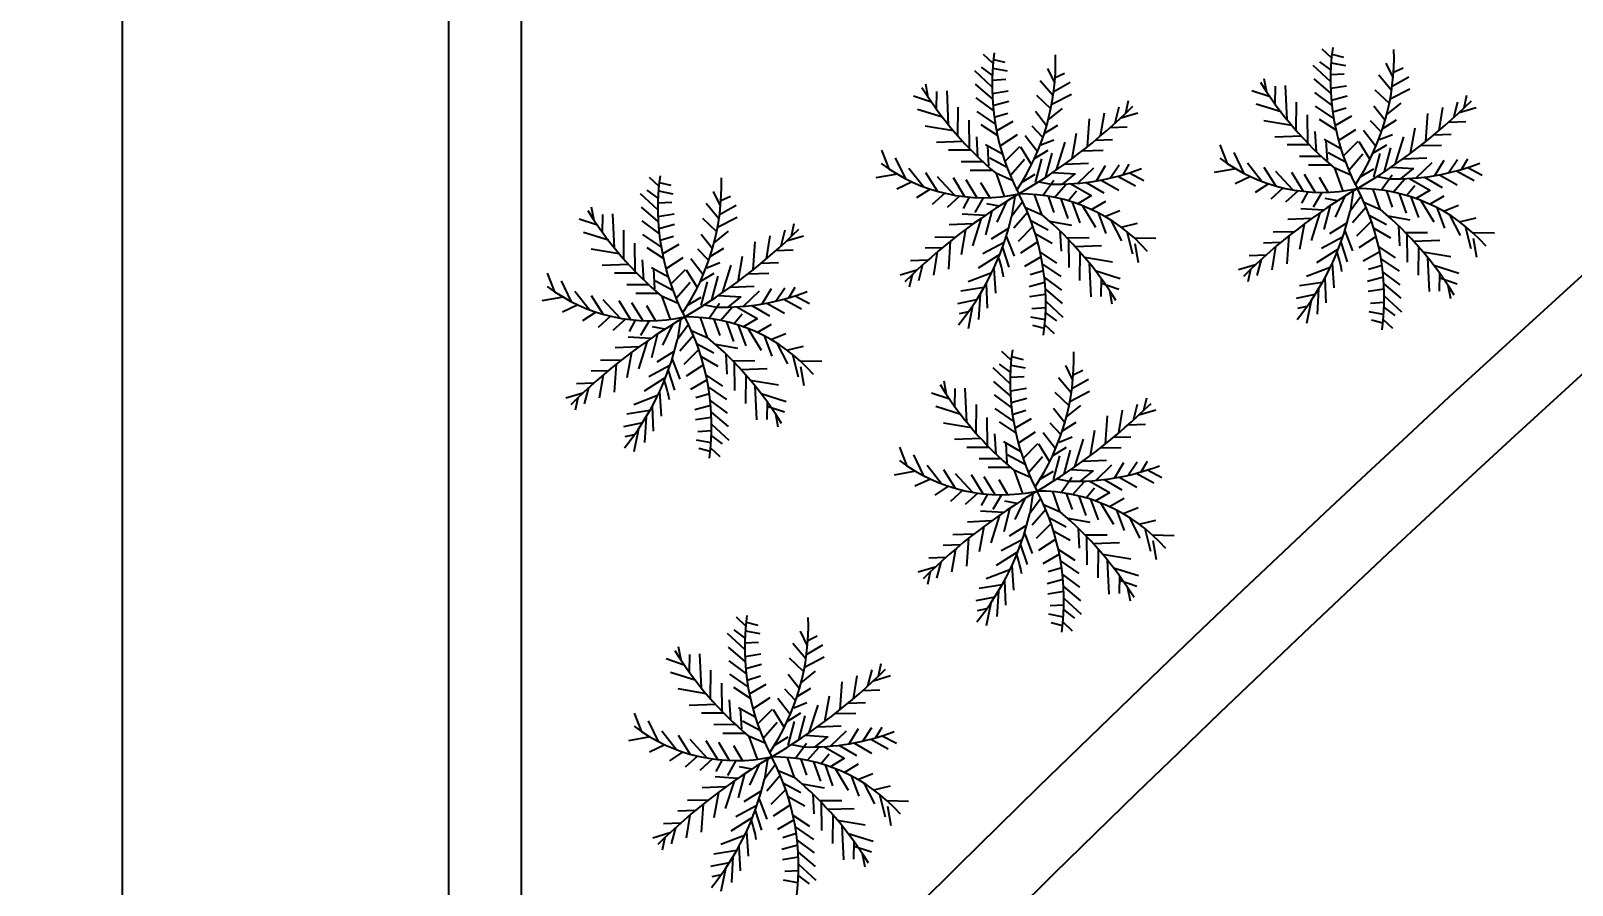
# Model space of a CAD drawing. Header units: millimetres. Extents: x 1904 to 2142, y -1319 to -1235.
# Drawn here: x 2103.32 to 2108.202, y -1308.507 to -1305.802 of the extents above; entities that cross this region are included whole.
import ezdxf

# ---------------------------------------------------------------- set-up
doc = ezdxf.new("R2010")
doc.units = ezdxf.units.MM
doc.header["$LTSCALE"] = 30
doc.layers.get('Defpoints').update_dxf_attribs({"linetype": 'CONTINUOUS'})
doc.layers.add('arquitetura', color=8, linetype='CONTINUOUS')
doc.layers.add('E-Pen-C', color=4, linetype='CONTINUOUS', lineweight=15)
doc.layers.add('E-Pen-G', color=3, linetype='CONTINUOUS', lineweight=30)
doc.styles.add('F2', font='ARIALN.TTF')
doc.dimstyles.new('DIMENSION-1', dxfattribs={"dimtxt": 0.145, "dimasz": 0.07, "dimexe": 1, "dimexo": 0, "dimgap": 0.12, "dimtad": 1, "dimzin": 7, "dimdsep": 46, "dimtxsty": 'F2', "dimblk1": 'TRACO', "dimblk2": 'TRACO', "dimsah": 1, "dimcen": 1, "dimse1": 1, "dimse2": 1, "dimclrd": 4, "dimclre": 256, "dimclrt": 4, "dimadec": 8, "dimazin": 0, "dimtfac": 1, "dimtix": 1, "dimtmove": 2, "dimatfit": 3, "dimldrblk": 'TRACO', "dimfxl": 1, "dimtolj": 1, "dimtzin": 0, "dimarcsym": 0})

# ---------------------------------------------------------------- blocks, each defined once
blk = doc.blocks.new('TRACO')
at = {"layer": 'E-Pen-C'}
for p, q in [((0, 1), (0, -1)), ((-1, 0), (1, 0))]:
    blk.add_line(p, q, dxfattribs=at)
at = {"layer": 'E-Pen-G'}
blk.add_line((-0.424, -0.424), (0.424, 0.424), dxfattribs=at)
blk = doc.blocks.new('*D144')
at = {"layer": 'arquitetura', "color": 4, "linetype": 'Continuous', "lineweight": -2}
blk.add_line((2103.6096, -1244.2067), (2103.6096, -1310.3693), dxfattribs=at)
at = {"layer": 'Defpoints', "color": 0, "linetype": 'Continuous'}
for p in [(2104.6429, -1244.1367), (2103.6096, -1310.4393), (2104.6429, -1310.4393)]:
    blk.add_point(p, dxfattribs=at)
at = {"layer": 'arquitetura', "color": 4, "linetype": 'Continuous', "lineweight": -2, "xscale": 0.07, "yscale": 0.07, "zscale": 0.07}
for p, rotation in [((2103.6096, -1244.1367), 90), ((2103.6096, -1310.4393), 270)]:
    blk.add_blockref('TRACO', p, dxfattribs=dict(at, rotation=rotation))
at = {"layer": 'arquitetura', "color": 4, "linetype": 'Continuous', "insert": (2103.4156, -1277.288), "char_height": 0.145, "attachment_point": 5, "rotation": 90, "style": 'F2'}
blk.add_mtext('\\A1;43.05', dxfattribs=at)

msp = doc.modelspace()

# ---------------------------------------------------------------- linework, layer by layer
at = {"layer": 'arquitetura', "linetype": 'Continuous'}
msp.add_line((2104.6429, -1244.1367), (2104.6429, -1310.4393), dxfattribs=at)
at = {"layer": 'arquitetura'}
for p, q in [((2104.8739, -1252.0686), (2104.8739, -1309.8567)), ((2106.3679, -1305.9046), (2106.3384, -1305.8765)), ((2107.44, -1305.8877), (2107.4104, -1305.8597)), ((2107.4412, -1305.8756), (2107.4777, -1305.8849)), ((2106.3654, -1305.9421), (2106.3313, -1305.9166)), ((2106.3667, -1305.9197), (2106.4125, -1305.9282)), ((2106.3692, -1305.8924), (2106.4057, -1305.9017)), ((2106.5634, -1305.967), (2106.5412, -1305.9209)), ((2107.4369, -1305.9623), (2107.3825, -1305.9116)), ((2107.4375, -1305.9253), (2107.4033, -1305.8997)), ((2107.4388, -1305.9029), (2107.4846, -1305.9114)), ((2107.6354, -1305.9502), (2107.6133, -1305.9041)), ((2107.6368, -1305.9332), (2107.6666, -1305.9187)), ((2106.163, -1306.0127), (2106.1552, -1305.9707)), ((2106.3648, -1305.9791), (2106.3104, -1305.9285)), ((2106.3661, -1306.0168), (2106.3128, -1305.9713)), ((2106.365, -1305.9577), (2106.4086, -1305.9553)), ((2106.5585, -1306.0079), (2106.5175, -1305.9598)), ((2106.5604, -1305.9941), (2106.6125, -1305.9643)), ((2106.5647, -1305.95), (2106.5945, -1305.9356)), ((2107.2351, -1305.9958), (2107.2273, -1305.9539)), ((2107.2995, -1306.0835), (2107.2946, -1305.9756)), ((2107.4382, -1305.9999), (2107.3848, -1305.9545)), ((2107.437, -1305.9408), (2107.4807, -1305.9385)), ((2107.4374, -1305.9838), (2107.4881, -1305.9757)), ((2107.6305, -1305.9911), (2107.5896, -1305.9429)), ((2107.6325, -1305.9772), (2107.6846, -1305.9475)), ((2106.1733, -1306.0279), (2106.1158, -1306.0084)), ((2106.1893, -1306.0506), (2106.1904, -1305.9941)), ((2106.2275, -1306.1003), (2106.2225, -1305.9924)), ((2106.3693, -1306.0543), (2106.3151, -1306.0142)), ((2106.3653, -1306.0006), (2106.416, -1305.9925)), ((2106.3677, -1306.0384), (2106.4178, -1306.0247)), ((2106.5512, -1306.0486), (2106.5068, -1306.0065)), ((2106.554, -1306.0345), (2106.6162, -1306.0021)), ((2106.7884, -1306.0627), (2106.7971, -1306.023)), ((2107.2454, -1306.011), (2107.1878, -1305.9916)), ((2107.2614, -1306.0338), (2107.2625, -1305.9773)), ((2107.4413, -1306.0375), (2107.3872, -1305.9974)), ((2107.4398, -1306.0216), (2107.4898, -1306.0079)), ((2107.6233, -1306.0318), (2107.5789, -1305.9897)), ((2107.6261, -1306.0177), (2107.6882, -1305.9853)), ((2107.8605, -1306.0459), (2107.8692, -1306.0061)), ((2106.2081, -1306.0758), (2106.129, -1306.0512)), ((2106.2567, -1306.1349), (2106.2576, -1306.0442)), ((2106.3752, -1306.0967), (2106.3174, -1306.0571)), ((2106.3719, -1306.0756), (2106.4145, -1306.0625)), ((2106.5378, -1306.1028), (2106.5025, -1306.0573)), ((2106.5431, -1306.0837), (2106.5885, -1306.0474)), ((2106.7088, -1306.1343), (2106.7208, -1306.0618)), ((2106.755, -1306.0938), (2106.7681, -1306.0431)), ((2106.7728, -1306.0774), (2106.8264, -1306.0614)), ((2107.2802, -1306.0589), (2107.2011, -1306.0344)), ((2107.3287, -1306.1181), (2107.3297, -1306.0274)), ((2107.3652, -1306.1577), (2107.3642, -1306.0685)), ((2107.4472, -1306.0799), (2107.3895, -1306.0402)), ((2107.444, -1306.0588), (2107.4865, -1306.0457)), ((2107.4514, -1306.1022), (2107.5041, -1306.0716)), ((2107.6099, -1306.086), (2107.5746, -1306.0404)), ((2107.6151, -1306.0668), (2107.6606, -1306.0306)), ((2107.7393, -1306.1518), (2107.7455, -1306.0637)), ((2107.7809, -1306.1175), (2107.7928, -1306.045)), ((2107.8271, -1306.0769), (2107.8402, -1306.0263)), ((2107.8448, -1306.0606), (2107.8985, -1306.0446)), ((2106.2425, -1306.1185), (2106.1534, -1306.1036)), ((2106.2932, -1306.1745), (2106.2921, -1306.0853)), ((2106.3824, -1306.1338), (2106.3305, -1306.0993)), ((2106.3793, -1306.119), (2106.432, -1306.0884)), ((2106.526, -1306.1401), (2106.4918, -1306.104)), ((2106.5302, -1306.1276), (2106.5738, -1306.1007)), ((2106.6672, -1306.1686), (2106.6734, -1306.0806)), ((2106.7387, -1306.1084), (2106.7931, -1306.1063)), ((2107.3146, -1306.1017), (2107.2255, -1306.0868)), ((2107.3922, -1306.1847), (2107.3886, -1306.1209)), ((2107.4545, -1306.117), (2107.4026, -1306.0825)), ((2107.4625, -1306.1497), (2107.5171, -1306.1139)), ((2107.5808, -1306.168), (2107.5418, -1306.1172)), ((2107.598, -1306.1233), (2107.5639, -1306.0872)), ((2107.6023, -1306.1108), (2107.6459, -1306.0839)), ((2107.6908, -1306.1893), (2107.705, -1306.109)), ((2107.8108, -1306.0915), (2107.8651, -1306.0894)), ((2106.2724, -1306.1524), (2106.1885, -1306.1555)), ((2106.3201, -1306.2015), (2106.3165, -1306.1377)), ((2106.3981, -1306.1929), (2106.3447, -1306.163)), ((2106.3552, -1306.2296), (2106.3516, -1306.1658)), ((2106.3904, -1306.1665), (2106.4451, -1306.1307)), ((2106.4054, -1306.2154), (2106.4525, -1306.1679)), ((2106.4894, -1306.2247), (2106.4559, -1306.1701)), ((2106.5087, -1306.1849), (2106.4698, -1306.1341)), ((2106.5199, -1306.1632), (2106.5611, -1306.1466)), ((2106.5693, -1306.2419), (2106.5969, -1306.1546)), ((2106.6187, -1306.2062), (2106.6329, -1306.1258)), ((2106.6923, -1306.1482), (2106.7469, -1306.1464)), ((2107.111, -1306.2224), (2107.0878, -1306.163)), ((2107.3445, -1306.1356), (2107.2605, -1306.1386)), ((2107.3705, -1306.1632), (2107.2995, -1306.1634)), ((2107.4701, -1306.1761), (2107.4168, -1306.1462)), ((2107.4273, -1306.2128), (2107.4237, -1306.149)), ((2107.4775, -1306.1985), (2107.5246, -1306.1511)), ((2107.5614, -1306.2079), (2107.528, -1306.1533)), ((2107.5713, -1306.1896), (2107.6149, -1306.1627)), ((2107.592, -1306.1464), (2107.6332, -1306.1298)), ((2107.6413, -1306.2251), (2107.6689, -1306.1378)), ((2107.7227, -1306.165), (2107.7886, -1306.1635)), ((2107.7644, -1306.1313), (2107.819, -1306.1296)), ((2106.0389, -1306.2393), (2106.0157, -1306.1798)), ((2106.0914, -1306.2703), (2106.0596, -1306.2043)), ((2106.2985, -1306.18), (2106.2274, -1306.1802)), ((2106.3378, -1306.2165), (2106.2668, -1306.2167)), ((2106.4124, -1306.2348), (2106.3578, -1306.2053)), ((2106.4244, -1306.2584), (2106.4675, -1306.2086)), ((2106.4992, -1306.2064), (2106.5428, -1306.1796)), ((2106.5025, -1306.2824), (2106.5225, -1306.2068)), ((2106.5358, -1306.2647), (2106.5558, -1306.1891)), ((2106.5948, -1306.2238), (2106.6703, -1306.2205)), ((2106.6506, -1306.1818), (2106.7165, -1306.1803)), ((2107.1635, -1306.2535), (2107.1317, -1306.1874)), ((2107.2197, -1306.2786), (2107.1737, -1306.2208)), ((2107.4099, -1306.1997), (2107.3389, -1306.1999)), ((2107.4845, -1306.218), (2107.4299, -1306.1885)), ((2107.4964, -1306.2416), (2107.5396, -1306.1918)), ((2107.5746, -1306.2656), (2107.5946, -1306.19)), ((2107.6078, -1306.2479), (2107.6278, -1306.1723)), ((2107.6668, -1306.207), (2107.7424, -1306.2036)), ((2107.7084, -1306.2678), (2107.7593, -1306.2188)), ((2107.7675, -1306.2603), (2107.7966, -1306.2114)), ((2107.811, -1306.2516), (2107.8394, -1306.2091)), ((2107.852, -1306.2409), (2107.8716, -1306.2073)), ((2105.3096, -1306.294), (2105.28, -1306.2659)), ((2106.0647, -1306.2556), (2105.9969, -1306.2678)), ((2106.1477, -1306.2955), (2106.1016, -1306.2376)), ((2106.1917, -1306.31), (2106.1551, -1306.2514)), ((2106.2456, -1306.3223), (2106.1917, -1306.264)), ((2106.2792, -1306.3271), (2106.2425, -1306.2674)), ((2106.3664, -1306.2441), (2106.2953, -1306.2443)), ((2106.4291, -1306.2755), (2106.3765, -1306.2527)), ((2106.4048, -1306.3262), (2106.3787, -1306.2536)), ((2106.4582, -1306.2823), (2106.5018, -1306.2554)), ((2106.5571, -1306.2503), (2106.6292, -1306.255)), ((2106.5877, -1306.2872), (2106.6279, -1306.2549)), ((2106.6363, -1306.2846), (2106.6873, -1306.2357)), ((2106.6954, -1306.2771), (2106.7245, -1306.2282)), ((2106.739, -1306.2684), (2106.7674, -1306.2259)), ((2106.7637, -1306.2623), (2106.8194, -1306.2929)), ((2106.7799, -1306.2577), (2106.7995, -1306.2241)), ((2106.7998, -1306.2516), (2106.8453, -1306.2754)), ((2107.1368, -1306.2387), (2107.069, -1306.251)), ((2107.184, -1306.2636), (2107.1353, -1306.2863)), ((2107.2637, -1306.2932), (2107.2272, -1306.2346)), ((2107.3177, -1306.3055), (2107.2638, -1306.2472)), ((2107.3513, -1306.3103), (2107.3146, -1306.2506)), ((2107.3889, -1306.3131), (2107.355, -1306.2566)), ((2107.4384, -1306.2272), (2107.3674, -1306.2275)), ((2107.4299, -1306.3131), (2107.4019, -1306.2665)), ((2107.5012, -1306.2587), (2107.4486, -1306.2358)), ((2107.4768, -1306.3093), (2107.4508, -1306.2368)), ((2107.5302, -1306.2655), (2107.5739, -1306.2386)), ((2107.585, -1306.2629), (2107.6237, -1306.2703)), ((2107.5979, -1306.3064), (2107.6325, -1306.258)), ((2107.6292, -1306.2335), (2107.7013, -1306.2381)), ((2107.6598, -1306.2704), (2107.7, -1306.2381)), ((2107.6869, -1306.2694), (2107.7514, -1306.3063)), ((2107.7348, -1306.265), (2107.7905, -1306.2977)), ((2107.7826, -1306.2576), (2107.8385, -1306.2897)), ((2107.8357, -1306.2454), (2107.8915, -1306.2761)), ((2107.8718, -1306.2348), (2107.9174, -1306.2586)), ((2105.3064, -1306.3685), (2105.252, -1306.3179)), ((2105.307, -1306.3315), (2105.2729, -1306.306)), ((2105.3083, -1306.3091), (2105.3541, -1306.3176)), ((2105.3108, -1306.2818), (2105.3473, -1306.2911)), ((2105.505, -1306.3564), (2105.4828, -1306.3103)), ((2106.1119, -1306.2804), (2106.0633, -1306.3031)), ((2106.1688, -1306.303), (2106.126, -1306.3311)), ((2106.215, -1306.3161), (2106.1757, -1306.3514)), ((2106.3168, -1306.3299), (2106.2829, -1306.2734)), ((2106.3578, -1306.33), (2106.3299, -1306.2834)), ((2106.5129, -1306.2797), (2106.5517, -1306.2871)), ((2106.5258, -1306.3232), (2106.5604, -1306.2748)), ((2106.5632, -1306.3295), (2106.5988, -1306.2889)), ((2106.6059, -1306.3401), (2106.6322, -1306.3085)), ((2106.6148, -1306.2862), (2106.6793, -1306.3231)), ((2106.6627, -1306.2819), (2106.7185, -1306.3146)), ((2106.7105, -1306.2744), (2106.7664, -1306.3066)), ((2107.2409, -1306.2862), (2107.1981, -1306.3143)), ((2107.287, -1306.2992), (2107.2478, -1306.3346)), ((2107.3344, -1306.3082), (2107.2947, -1306.3445)), ((2107.365, -1306.3116), (2107.3455, -1306.3478)), ((2107.409, -1306.3135), (2107.3821, -1306.3605)), ((2107.5087, -1306.3096), (2107.4991, -1306.3728)), ((2107.5706, -1306.3034), (2107.5933, -1306.3666)), ((2107.6147, -1306.3089), (2107.6327, -1306.3601)), ((2107.6352, -1306.3127), (2107.6709, -1306.272)), ((2107.6548, -1306.3171), (2107.6768, -1306.3792)), ((2107.6779, -1306.3233), (2107.7042, -1306.2917)), ((2107.7072, -1306.3328), (2107.7533, -1306.3051)), ((2105.1046, -1306.4021), (2105.0968, -1306.3601)), ((2105.3077, -1306.4062), (2105.2544, -1306.3607)), ((2105.3066, -1306.3471), (2105.3502, -1306.3447)), ((2105.5001, -1306.3973), (2105.4591, -1306.3492)), ((2105.502, -1306.3835), (2105.5541, -1306.3537)), ((2105.5063, -1306.3394), (2105.5361, -1306.325)), ((2106.2623, -1306.325), (2106.2227, -1306.3613)), ((2106.2929, -1306.3284), (2106.2735, -1306.3647)), ((2106.3369, -1306.3303), (2106.31, -1306.3773)), ((2106.3871, -1306.3573), (2106.3483, -1306.3499)), ((2106.4108, -1306.3423), (2106.3797, -1306.4083)), ((2106.4366, -1306.3264), (2106.427, -1306.3896)), ((2106.462, -1306.3425), (2106.427, -1306.3896)), ((2106.4708, -1306.3615), (2106.5234, -1306.3843)), ((2106.4986, -1306.3203), (2106.5212, -1306.3834)), ((2106.5426, -1306.3257), (2106.5607, -1306.3769)), ((2106.5827, -1306.3339), (2106.6047, -1306.396)), ((2106.619, -1306.3442), (2106.6431, -1306.41)), ((2106.6351, -1306.3496), (2106.6813, -1306.322)), ((2106.651, -1306.3556), (2106.6922, -1306.4235)), ((2106.6798, -1306.3678), (2106.7253, -1306.3411)), ((2107.4149, -1306.3699), (2107.3428, -1306.3652)), ((2107.4363, -1306.3555), (2107.4163, -1306.4311)), ((2107.4591, -1306.3405), (2107.4204, -1306.3331)), ((2107.4828, -1306.3255), (2107.4517, -1306.3915)), ((2107.5341, -1306.3257), (2107.4991, -1306.3728)), ((2107.5496, -1306.3602), (2107.5065, -1306.41)), ((2107.5429, -1306.3447), (2107.5955, -1306.3675)), ((2107.6911, -1306.3274), (2107.7152, -1306.3932)), ((2107.7231, -1306.3387), (2107.7643, -1306.4067)), ((2107.7518, -1306.351), (2107.7974, -1306.3242)), ((2107.7735, -1306.3616), (2107.7976, -1306.4263)), ((2107.7945, -1306.3731), (2107.842, -1306.354)), ((2105.1149, -1306.4173), (2105.0574, -1306.3978)), ((2105.131, -1306.44), (2105.132, -1306.3835)), ((2105.1691, -1306.4897), (2105.1642, -1306.3818)), ((2105.3109, -1306.4437), (2105.2567, -1306.4036)), ((2105.3069, -1306.39), (2105.3576, -1306.3819)), ((2105.3093, -1306.4278), (2105.3594, -1306.4141)), ((2105.4928, -1306.438), (2105.4484, -1306.3959)), ((2105.4956, -1306.4239), (2105.5578, -1306.3915)), ((2105.73, -1306.4521), (2105.7387, -1306.4124)), ((2106.3052, -1306.4132), (2106.2296, -1306.4165)), ((2106.3428, -1306.3867), (2106.2707, -1306.3821)), ((2106.3307, -1306.3951), (2106.3031, -1306.4824)), ((2106.3642, -1306.3723), (2106.3442, -1306.4479)), ((2106.4775, -1306.377), (2106.4344, -1306.4268)), ((2106.4875, -1306.4022), (2106.5422, -1306.4317)), ((2106.5463, -1306.4043), (2106.6166, -1306.4169)), ((2106.7014, -1306.3784), (2106.7255, -1306.4432)), ((2106.7224, -1306.3899), (2106.7699, -1306.3709)), ((2106.7416, -1306.4015), (2106.7752, -1306.4673)), ((2106.7736, -1306.4234), (2106.8258, -1306.4108)), ((2107.3773, -1306.3964), (2107.3017, -1306.3997)), ((2107.3533, -1306.414), (2107.3391, -1306.4944)), ((2107.4028, -1306.3783), (2107.3752, -1306.4656)), ((2107.4896, -1306.4097), (2107.434, -1306.4444)), ((2107.5666, -1306.4048), (2107.5195, -1306.4523)), ((2107.5596, -1306.3854), (2107.6142, -1306.4149)), ((2107.6184, -1306.3875), (2107.6887, -1306.4)), ((2107.8137, -1306.3846), (2107.8473, -1306.4505)), ((2107.8457, -1306.4065), (2107.8979, -1306.394)), ((2105.1497, -1306.4652), (2105.0706, -1306.4406)), ((2105.1983, -1306.5243), (2105.1992, -1306.4336)), ((2105.3168, -1306.4861), (2105.2591, -1306.4464)), ((2105.3135, -1306.465), (2105.3561, -1306.4519)), ((2105.4794, -1306.4922), (2105.4441, -1306.4467)), ((2105.4847, -1306.473), (2105.5301, -1306.4368)), ((2105.6504, -1306.5237), (2105.6624, -1306.4512)), ((2105.6966, -1306.4832), (2105.7097, -1306.4325)), ((2105.7144, -1306.4668), (2105.7681, -1306.4508)), ((2106.2494, -1306.4552), (2106.1835, -1306.4567)), ((2106.2812, -1306.4308), (2106.2671, -1306.5112)), ((2106.4176, -1306.4265), (2106.362, -1306.4612)), ((2106.41, -1306.452), (2106.4348, -1306.5158)), ((2106.4945, -1306.4216), (2106.4475, -1306.4691)), ((2106.5019, -1306.4441), (2106.5552, -1306.474)), ((2106.5799, -1306.4355), (2106.5835, -1306.4993)), ((2106.6015, -1306.457), (2106.6725, -1306.4568)), ((2106.6068, -1306.4625), (2106.6078, -1306.5517)), ((2106.7917, -1306.4373), (2106.8097, -1306.5084)), ((2106.8149, -1306.4571), (2106.8838, -1306.4587)), ((2107.3214, -1306.4384), (2107.2555, -1306.4399)), ((2107.3048, -1306.4515), (2107.2986, -1306.5396)), ((2107.4754, -1306.4556), (2107.4082, -1306.4914)), ((2107.4821, -1306.4352), (2107.5069, -1306.499)), ((2107.5816, -1306.4537), (2107.527, -1306.4895)), ((2107.574, -1306.4273), (2107.6273, -1306.4571)), ((2107.6519, -1306.4187), (2107.6555, -1306.4825)), ((2107.6736, -1306.4402), (2107.7446, -1306.44)), ((2107.6789, -1306.4456), (2107.6799, -1306.5349)), ((2107.6996, -1306.4677), (2107.7836, -1306.4647)), ((2107.8638, -1306.4205), (2107.8818, -1306.4916)), ((2107.887, -1306.4403), (2107.9559, -1306.4418)), ((2107.8892, -1306.4582), (2107.8996, -1306.5186)), ((2105.1841, -1306.5079), (2105.095, -1306.493)), ((2105.2348, -1306.5639), (2105.2337, -1306.4747)), ((2105.324, -1306.5232), (2105.2721, -1306.4887)), ((2105.3209, -1306.5084), (2105.3736, -1306.4778)), ((2105.4676, -1306.5295), (2105.4334, -1306.4934)), ((2105.4718, -1306.517), (2105.5154, -1306.4901)), ((2105.6088, -1306.558), (2105.615, -1306.47)), ((2105.6803, -1306.4978), (2105.7347, -1306.4957)), ((2106.2076, -1306.4888), (2106.1531, -1306.4906)), ((2106.1912, -1306.5027), (2106.1792, -1306.5752)), ((2106.2328, -1306.4684), (2106.2265, -1306.5564)), ((2106.3892, -1306.5106), (2106.321, -1306.5538)), ((2106.4033, -1306.4724), (2106.3362, -1306.5082)), ((2106.3977, -1306.4882), (2106.4181, -1306.5507)), ((2106.5095, -1306.4705), (2106.4549, -1306.5063)), ((2106.5176, -1306.5032), (2106.5695, -1306.5377)), ((2106.6276, -1306.4846), (2106.7115, -1306.4815)), ((2106.6433, -1306.5021), (2106.6423, -1306.5928)), ((2106.8171, -1306.475), (2106.8276, -1306.5354)), ((2107.2333, -1306.5118), (2107.179, -1306.5139)), ((2107.2797, -1306.472), (2107.2251, -1306.4738)), ((2107.2632, -1306.4859), (2107.2513, -1306.5583)), ((2107.4612, -1306.4938), (2107.393, -1306.5369)), ((2107.4698, -1306.4714), (2107.4902, -1306.5339)), ((2107.5927, -1306.5012), (2107.54, -1306.5318)), ((2107.5896, -1306.4864), (2107.6415, -1306.5209)), ((2107.7154, -1306.4853), (2107.7144, -1306.576)), ((2107.7295, -1306.5017), (2107.8186, -1306.5165)), ((2105.214, -1306.5418), (2105.1301, -1306.5449)), ((2105.2617, -1306.5909), (2105.2581, -1306.5271)), ((2105.3397, -1306.5823), (2105.2863, -1306.5524)), ((2105.2968, -1306.619), (2105.2932, -1306.5552)), ((2105.332, -1306.5559), (2105.3867, -1306.5201)), ((2105.347, -1306.6048), (2105.3941, -1306.5573)), ((2105.431, -1306.6141), (2105.3975, -1306.5595)), ((2105.4503, -1306.5743), (2105.4114, -1306.5235)), ((2105.4615, -1306.5526), (2105.5027, -1306.536)), ((2105.5109, -1306.6313), (2105.5385, -1306.544)), ((2105.5603, -1306.5956), (2105.5745, -1306.5152)), ((2105.6339, -1306.5376), (2105.6885, -1306.5358)), ((2106.1272, -1306.5596), (2106.0735, -1306.5756)), ((2106.1612, -1306.5286), (2106.1069, -1306.5307)), ((2106.145, -1306.5432), (2106.1319, -1306.5939)), ((2106.3704, -1306.5544), (2106.3756, -1306.6327)), ((2106.5207, -1306.518), (2106.4679, -1306.5486)), ((2106.528, -1306.5614), (2106.4855, -1306.5745)), ((2106.5248, -1306.5403), (2106.5825, -1306.58)), ((2106.6574, -1306.5185), (2106.7466, -1306.5334)), ((2106.6725, -1306.5367), (2106.6774, -1306.6446)), ((2106.6919, -1306.5612), (2106.7709, -1306.5858)), ((2107.1993, -1306.5428), (2107.1456, -1306.5588)), ((2107.1836, -1306.5575), (2107.1749, -1306.5972)), ((2107.217, -1306.5264), (2107.2039, -1306.5771)), ((2107.4361, -1306.5509), (2107.3612, -1306.5794)), ((2107.4424, -1306.5375), (2107.4477, -1306.6159)), ((2107.6001, -1306.5446), (2107.5576, -1306.5577)), ((2107.5969, -1306.5235), (2107.6546, -1306.5631)), ((2107.7446, -1306.5199), (2107.7495, -1306.6278)), ((2107.7639, -1306.5444), (2107.843, -1306.5689)), ((2104.9805, -1306.6287), (2104.9573, -1306.5692)), ((2105.033, -1306.6597), (2105.0012, -1306.5937)), ((2105.2401, -1306.5694), (2105.1691, -1306.5696)), ((2105.2794, -1306.6059), (2105.2084, -1306.6061)), ((2105.354, -1306.6242), (2105.2994, -1306.5947)), ((2105.366, -1306.6478), (2105.4091, -1306.598)), ((2105.4408, -1306.5958), (2105.4845, -1306.5689)), ((2105.4441, -1306.6718), (2105.4641, -1306.5962)), ((2105.4774, -1306.6541), (2105.4974, -1306.5785)), ((2105.5364, -1306.6132), (2105.6119, -1306.6099)), ((2105.5922, -1306.5712), (2105.6581, -1306.5697)), ((2106.1116, -1306.5743), (2106.1029, -1306.614)), ((2106.364, -1306.5677), (2106.2891, -1306.5963)), ((2106.3464, -1306.602), (2106.3498, -1306.6797)), ((2106.5323, -1306.5986), (2106.4822, -1306.6123)), ((2106.5307, -1306.5827), (2106.5849, -1306.6228)), ((2106.7106, -1306.5864), (2106.7096, -1306.6429)), ((2106.7112, -1306.6008), (2106.7664, -1306.6194)), ((2107.4112, -1306.5983), (2107.3384, -1306.6098)), ((2107.4185, -1306.5852), (2107.4219, -1306.6629)), ((2107.6043, -1306.5817), (2107.5543, -1306.5955)), ((2107.6028, -1306.5659), (2107.6569, -1306.606)), ((2107.6059, -1306.6034), (2107.6593, -1306.6489)), ((2107.7827, -1306.5696), (2107.7816, -1306.626)), ((2107.7833, -1306.5839), (2107.8385, -1306.6026)), ((2107.809, -1306.6075), (2107.8168, -1306.6495)), ((2105.0064, -1306.645), (2104.9385, -1306.6572)), ((2105.0893, -1306.6848), (2105.0432, -1306.627)), ((2105.1333, -1306.6994), (2105.0967, -1306.6408)), ((2105.1872, -1306.7117), (2105.1333, -1306.6534)), ((2105.2208, -1306.7165), (2105.1841, -1306.6568)), ((2105.308, -1306.6335), (2105.2369, -1306.6337)), ((2105.3708, -1306.6649), (2105.3181, -1306.6421)), ((2105.3464, -1306.7155), (2105.3203, -1306.643)), ((2105.3998, -1306.6717), (2105.4434, -1306.6448)), ((2105.4987, -1306.6397), (2105.5708, -1306.6443)), ((2105.5293, -1306.6766), (2105.5696, -1306.6443)), ((2105.5779, -1306.674), (2105.6289, -1306.625)), ((2105.637, -1306.6665), (2105.6661, -1306.6176)), ((2105.6806, -1306.6578), (2105.709, -1306.6153)), ((2105.7053, -1306.6517), (2105.761, -1306.6823)), ((2105.7215, -1306.6471), (2105.7411, -1306.6135)), ((2105.7414, -1306.641), (2105.7869, -1306.6648)), ((2106.3158, -1306.6539), (2106.2557, -1306.6661)), ((2106.3391, -1306.6151), (2106.2663, -1306.6266)), ((2106.3273, -1306.6353), (2106.3225, -1306.7162)), ((2106.5347, -1306.6364), (2106.4839, -1306.6445)), ((2106.5339, -1306.6202), (2106.5872, -1306.6657)), ((2106.5351, -1306.6579), (2106.5896, -1306.7085)), ((2106.7369, -1306.6244), (2106.7447, -1306.6663)), ((2107.3878, -1306.6371), (2107.3278, -1306.6493)), ((2107.3753, -1306.6562), (2107.3613, -1306.7283)), ((2107.3994, -1306.6184), (2107.3946, -1306.6993)), ((2107.6067, -1306.6195), (2107.556, -1306.6276)), ((2107.6072, -1306.6411), (2107.6616, -1306.6917)), ((2105.0535, -1306.6698), (2105.0049, -1306.6925)), ((2105.1104, -1306.6924), (2105.0676, -1306.7205)), ((2105.1566, -1306.7054), (2105.1173, -1306.7408)), ((2105.2585, -1306.7193), (2105.2245, -1306.6628)), ((2105.2994, -1306.7194), (2105.2715, -1306.6727)), ((2105.4545, -1306.6691), (2105.4933, -1306.6765)), ((2105.4674, -1306.7126), (2105.5021, -1306.6642)), ((2105.5048, -1306.7189), (2105.5404, -1306.6783)), ((2105.5475, -1306.7295), (2105.5738, -1306.6979)), ((2105.5564, -1306.6756), (2105.6209, -1306.7125)), ((2105.6043, -1306.6713), (2105.6601, -1306.704)), ((2105.6521, -1306.6638), (2105.708, -1306.696)), ((2106.2901, -1306.6917), (2106.2603, -1306.698)), ((2106.3032, -1306.673), (2106.2892, -1306.7451)), ((2106.5333, -1306.7173), (2106.4875, -1306.7088)), ((2106.535, -1306.6793), (2106.4914, -1306.6817)), ((2106.5345, -1306.6949), (2106.5687, -1306.7204)), ((2107.3622, -1306.6749), (2107.3323, -1306.6811)), ((2107.6053, -1306.7005), (2107.5595, -1306.6919)), ((2107.6071, -1306.6625), (2107.5634, -1306.6649)), ((2107.6066, -1306.678), (2107.6408, -1306.7036)), ((2105.204, -1306.7144), (2105.1643, -1306.7507)), ((2105.2345, -1306.7178), (2105.2151, -1306.754)), ((2105.2785, -1306.7197), (2105.2517, -1306.7667)), ((2105.3287, -1306.7467), (2105.2899, -1306.7393)), ((2105.3524, -1306.7317), (2105.3213, -1306.7977)), ((2105.3783, -1306.7158), (2105.3686, -1306.779)), ((2105.4036, -1306.7319), (2105.3686, -1306.779)), ((2105.4124, -1306.7509), (2105.4651, -1306.7737)), ((2105.4402, -1306.7096), (2105.4628, -1306.7728)), ((2105.4842, -1306.7151), (2105.5023, -1306.7663)), ((2105.5243, -1306.7233), (2105.5463, -1306.7854)), ((2105.5606, -1306.7336), (2105.5847, -1306.7994)), ((2105.5767, -1306.739), (2105.6229, -1306.7114)), ((2105.5926, -1306.745), (2105.6338, -1306.8129)), ((2105.6214, -1306.7572), (2105.6669, -1306.7304)), ((2106.5308, -1306.7446), (2106.4943, -1306.7353)), ((2106.532, -1306.7324), (2106.5616, -1306.7605)), ((2107.6029, -1306.7278), (2107.5664, -1306.7184)), ((2107.6041, -1306.7156), (2107.6337, -1306.7437)), ((2105.2468, -1306.8026), (2105.1712, -1306.8059)), ((2105.2844, -1306.7761), (2105.2123, -1306.7714)), ((2105.2723, -1306.7845), (2105.2447, -1306.8718)), ((2105.3058, -1306.7617), (2105.2858, -1306.8373)), ((2105.4191, -1306.7664), (2105.376, -1306.8162)), ((2105.4291, -1306.7916), (2105.4838, -1306.8211)), ((2105.488, -1306.7937), (2105.5582, -1306.8063)), ((2105.643, -1306.7678), (2105.6671, -1306.8325)), ((2105.664, -1306.7793), (2105.7115, -1306.7603)), ((2105.6832, -1306.7909), (2105.7168, -1306.8567)), ((2105.7153, -1306.8128), (2105.7675, -1306.8002)), ((2105.191, -1306.8446), (2105.1251, -1306.8461)), ((2105.2229, -1306.8202), (2105.2087, -1306.9006)), ((2105.3592, -1306.8159), (2105.3036, -1306.8506)), ((2105.3516, -1306.8414), (2105.3764, -1306.9052)), ((2105.4361, -1306.811), (2105.3891, -1306.8585)), ((2105.4435, -1306.8335), (2105.4968, -1306.8634)), ((2105.5215, -1306.8249), (2105.5251, -1306.8887)), ((2105.5431, -1306.8464), (2105.6141, -1306.8462)), ((2105.5484, -1306.8519), (2105.5495, -1306.9411)), ((2105.7333, -1306.8267), (2105.7513, -1306.8978)), ((2105.7565, -1306.8465), (2105.8254, -1306.8481)), ((2106.4255, -1306.8452), (2106.3959, -1306.8172)), ((2106.4267, -1306.8331), (2106.4632, -1306.8424)), ((2105.1492, -1306.8782), (2105.0947, -1306.88)), ((2105.1328, -1306.8921), (2105.1208, -1306.9646)), ((2105.1744, -1306.8578), (2105.1682, -1306.9458)), ((2105.3308, -1306.9), (2105.2626, -1306.9432)), ((2105.3449, -1306.8618), (2105.2778, -1306.8976)), ((2105.3393, -1306.8776), (2105.3597, -1306.9401)), ((2105.4511, -1306.8599), (2105.3965, -1306.8957)), ((2105.4592, -1306.8926), (2105.5111, -1306.9271)), ((2105.5692, -1306.874), (2105.6531, -1306.8709)), ((2105.5849, -1306.8915), (2105.5839, -1306.9822)), ((2105.7587, -1306.8644), (2105.7692, -1306.9248)), ((2106.4224, -1306.9198), (2106.368, -1306.8691)), ((2106.423, -1306.8828), (2106.3888, -1306.8572)), ((2106.4225, -1306.8983), (2106.4662, -1306.896)), ((2106.4243, -1306.8604), (2106.4701, -1306.8689)), ((2106.616, -1306.9486), (2106.5751, -1306.9004)), ((2106.6209, -1306.9077), (2106.5988, -1306.8616)), ((2106.6223, -1306.8907), (2106.652, -1306.8762)), ((2105.0688, -1306.949), (2105.0151, -1306.965)), ((2105.1028, -1306.918), (2105.0485, -1306.9201)), ((2105.0866, -1306.9326), (2105.0735, -1306.9833)), ((2105.312, -1306.9437), (2105.3172, -1307.0221)), ((2105.4623, -1306.9074), (2105.4096, -1306.938)), ((2105.4697, -1306.9508), (2105.4271, -1306.9639)), ((2105.4664, -1306.9297), (2105.5241, -1306.9694)), ((2105.5991, -1306.9079), (2105.6882, -1306.9228)), ((2105.6141, -1306.9261), (2105.619, -1307.034)), ((2105.6335, -1306.9506), (2105.7125, -1306.9752)), ((2106.2309, -1306.9685), (2106.1733, -1306.9491)), ((2106.2206, -1306.9533), (2106.2128, -1306.9114)), ((2106.2469, -1306.9913), (2106.248, -1306.9348)), ((2106.285, -1307.041), (2106.2801, -1306.9331)), ((2106.4236, -1306.9574), (2106.3703, -1306.912)), ((2106.4229, -1306.9413), (2106.4736, -1306.9332)), ((2106.6088, -1306.9893), (2106.5644, -1306.9472)), ((2106.6116, -1306.9752), (2106.6737, -1306.9428)), ((2106.618, -1306.9347), (2106.6701, -1306.905)), ((2105.0532, -1306.9637), (2105.0445, -1307.0034)), ((2105.3056, -1306.9571), (2105.2307, -1306.9857)), ((2105.288, -1306.9914), (2105.2914, -1307.0691)), ((2105.4739, -1306.988), (2105.4238, -1307.0017)), ((2105.4723, -1306.9721), (2105.5265, -1307.0122)), ((2105.6522, -1306.9758), (2105.6512, -1307.0323)), ((2105.6528, -1306.9902), (2105.708, -1307.0088)), ((2106.2657, -1307.0164), (2106.1866, -1306.9919)), ((2106.3142, -1307.0756), (2106.3152, -1306.9849)), ((2106.4268, -1306.995), (2106.3727, -1306.9549)), ((2106.4327, -1307.0374), (2106.375, -1306.9977)), ((2106.4252, -1306.9791), (2106.4753, -1306.9654)), ((2106.5954, -1307.0435), (2106.5601, -1306.9979)), ((2106.6006, -1307.0243), (2106.6461, -1306.9881)), ((2106.8126, -1307.0344), (2106.8257, -1306.9838)), ((2106.846, -1307.0034), (2106.8547, -1306.9636)), ((2105.2574, -1307.0433), (2105.1973, -1307.0555)), ((2105.2807, -1307.0045), (2105.208, -1307.016)), ((2105.269, -1307.0247), (2105.2641, -1307.1056)), ((2105.4763, -1307.0258), (2105.4256, -1307.0339)), ((2105.4755, -1307.0096), (2105.5288, -1307.0551)), ((2105.4768, -1307.0473), (2105.5312, -1307.0979)), ((2105.6786, -1307.0137), (2105.6863, -1307.0557)), ((2106.3001, -1307.0592), (2106.211, -1307.0443)), ((2106.3507, -1307.1152), (2106.3497, -1307.026)), ((2106.44, -1307.0745), (2106.3881, -1307.04)), ((2106.4295, -1307.0163), (2106.472, -1307.0032)), ((2106.4368, -1307.0597), (2106.4896, -1307.0291)), ((2106.5835, -1307.0808), (2106.5494, -1307.0447)), ((2106.5877, -1307.0683), (2106.6314, -1307.0414)), ((2106.7248, -1307.1093), (2106.731, -1307.0212)), ((2106.7664, -1307.075), (2106.7783, -1307.0025)), ((2106.7963, -1307.049), (2106.8506, -1307.0469)), ((2106.8303, -1307.0181), (2106.884, -1307.0021)), ((2105.2317, -1307.0811), (2105.2019, -1307.0873)), ((2105.2448, -1307.0624), (2105.2308, -1307.1345)), ((2105.4749, -1307.1067), (2105.4291, -1307.0982)), ((2105.4766, -1307.0687), (2105.433, -1307.0711)), ((2105.4761, -1307.0843), (2105.5103, -1307.1098)), ((2106.3299, -1307.0931), (2106.246, -1307.0961)), ((2106.3776, -1307.1422), (2106.374, -1307.0784)), ((2106.448, -1307.1072), (2106.5026, -1307.0714)), ((2106.5663, -1307.1255), (2106.5273, -1307.0747)), ((2106.5775, -1307.1039), (2106.6187, -1307.0873)), ((2106.6268, -1307.1826), (2106.6544, -1307.0953)), ((2106.6763, -1307.1468), (2106.6905, -1307.0665)), ((2106.7499, -1307.0888), (2106.8045, -1307.0871)), ((2105.4724, -1307.134), (2105.4359, -1307.1247)), ((2105.4736, -1307.1218), (2105.5032, -1307.1499)), ((2106.0965, -1307.1799), (2106.0733, -1307.1205)), ((2106.149, -1307.211), (2106.1172, -1307.1449)), ((2106.356, -1307.1207), (2106.285, -1307.1209)), ((2106.4556, -1307.1336), (2106.4023, -1307.1037)), ((2106.4128, -1307.1703), (2106.4092, -1307.1065)), ((2106.47, -1307.1755), (2106.4154, -1307.146)), ((2106.463, -1307.156), (2106.5101, -1307.1086)), ((2106.5469, -1307.1654), (2106.5135, -1307.1108)), ((2106.5567, -1307.1471), (2106.6004, -1307.1202)), ((2106.5601, -1307.2231), (2106.5801, -1307.1475)), ((2106.5933, -1307.2054), (2106.6133, -1307.1298)), ((2106.7082, -1307.1225), (2106.7741, -1307.121)), ((2106.1223, -1307.1962), (2106.0545, -1307.2085)), ((2106.2052, -1307.2361), (2106.1592, -1307.1783)), ((2106.2492, -1307.2507), (2106.2127, -1307.1921)), ((2106.3954, -1307.1572), (2106.3244, -1307.1574)), ((2106.4239, -1307.1847), (2106.3529, -1307.185)), ((2106.4867, -1307.2162), (2106.4341, -1307.1933)), ((2106.4623, -1307.2668), (2106.4363, -1307.1943)), ((2106.4819, -1307.1991), (2106.525, -1307.1493)), ((2106.5157, -1307.223), (2106.5594, -1307.1961)), ((2106.6147, -1307.191), (2106.6868, -1307.1956)), ((2106.6453, -1307.2279), (2106.6855, -1307.1956)), ((2106.6523, -1307.1645), (2106.7279, -1307.1611)), ((2106.6939, -1307.2253), (2106.7448, -1307.1763)), ((2106.753, -1307.2178), (2106.7821, -1307.1689)), ((2106.7965, -1307.2091), (2106.8249, -1307.1666)), ((2106.8375, -1307.1984), (2106.8571, -1307.1648)), ((2106.8573, -1307.1923), (2106.9029, -1307.2161)), ((2106.1695, -1307.2211), (2106.1208, -1307.2438)), ((2106.2264, -1307.2437), (2106.1836, -1307.2718)), ((2106.3032, -1307.263), (2106.2493, -1307.2047)), ((2106.3368, -1307.2678), (2106.3, -1307.2081)), ((2106.3744, -1307.2706), (2106.3405, -1307.2141)), ((2106.4154, -1307.2706), (2106.3874, -1307.224)), ((2106.5704, -1307.2204), (2106.6092, -1307.2278)), ((2106.5834, -1307.2639), (2106.618, -1307.2155)), ((2106.6207, -1307.2702), (2106.6564, -1307.2295)), ((2106.6724, -1307.2269), (2106.7369, -1307.2638)), ((2106.7203, -1307.2225), (2106.776, -1307.2552)), ((2106.7681, -1307.2151), (2106.824, -1307.2472)), ((2106.8212, -1307.2029), (2106.877, -1307.2336)), ((2106.2725, -1307.2567), (2106.2333, -1307.2921)), ((2106.3199, -1307.2657), (2106.2802, -1307.302)), ((2106.3505, -1307.2691), (2106.331, -1307.3053)), ((2106.3945, -1307.271), (2106.3676, -1307.318)), ((2106.4446, -1307.298), (2106.4059, -1307.2906)), ((2106.4683, -1307.283), (2106.4372, -1307.349)), ((2106.4942, -1307.2671), (2106.4846, -1307.3303)), ((2106.5196, -1307.2832), (2106.4846, -1307.3303)), ((2106.5561, -1307.2609), (2106.5788, -1307.3241)), ((2106.6002, -1307.2664), (2106.6182, -1307.3176)), ((2106.6403, -1307.2746), (2106.6623, -1307.3367)), ((2106.6634, -1307.2808), (2106.6897, -1307.2492)), ((2106.6766, -1307.2849), (2106.7006, -1307.3507)), ((2106.6927, -1307.2903), (2106.7388, -1307.2626)), ((2106.7373, -1307.3085), (2106.7829, -1307.2817)), ((2106.4004, -1307.3274), (2106.3283, -1307.3227)), ((2106.3883, -1307.3358), (2106.3607, -1307.4231)), ((2106.4218, -1307.313), (2106.4018, -1307.3886)), ((2106.5351, -1307.3177), (2106.492, -1307.3675)), ((2106.5284, -1307.3022), (2106.581, -1307.325)), ((2106.5451, -1307.3429), (2106.5997, -1307.3724)), ((2106.7086, -1307.2962), (2106.7498, -1307.3642)), ((2106.759, -1307.3191), (2106.7831, -1307.3838)), ((2106.78, -1307.3306), (2106.8275, -1307.3115)), ((2106.7992, -1307.3421), (2106.8328, -1307.408)), ((2106.3628, -1307.3539), (2106.2872, -1307.3572)), ((2106.3388, -1307.3715), (2106.3246, -1307.4519)), ((2106.4751, -1307.3672), (2106.4195, -1307.4019)), ((2106.5521, -1307.3623), (2106.505, -1307.4098)), ((2106.5595, -1307.3848), (2106.6128, -1307.4146)), ((2106.6039, -1307.345), (2106.6742, -1307.3575)), ((2106.6374, -1307.3762), (2106.641, -1307.44)), ((2106.8312, -1307.364), (2106.8834, -1307.3515)), ((2106.8493, -1307.378), (2106.8673, -1307.4491)), ((2106.2652, -1307.4295), (2106.2106, -1307.4313)), ((2106.3069, -1307.3959), (2106.241, -1307.3974)), ((2106.2903, -1307.409), (2106.2841, -1307.4971)), ((2106.4608, -1307.4131), (2106.3937, -1307.4489)), ((2106.4553, -1307.4289), (2106.4757, -1307.4914)), ((2106.4676, -1307.3927), (2106.4924, -1307.4565)), ((2106.5671, -1307.4112), (2106.5124, -1307.447)), ((2106.6591, -1307.3977), (2106.7301, -1307.3975)), ((2106.6644, -1307.4031), (2106.6654, -1307.4924)), ((2106.6851, -1307.4252), (2106.7691, -1307.4222)), ((2106.8724, -1307.3978), (2106.9414, -1307.3993)), ((2106.8747, -1307.4157), (2106.8851, -1307.4761)), ((2106.2188, -1307.4693), (2106.1645, -1307.4714)), ((2106.2025, -1307.4839), (2106.1894, -1307.5346)), ((2106.2487, -1307.4434), (2106.2368, -1307.5158)), ((2106.4467, -1307.4513), (2106.3785, -1307.4944)), ((2106.5782, -1307.4587), (2106.5255, -1307.4893)), ((2106.5751, -1307.4439), (2106.627, -1307.4784)), ((2106.5824, -1307.481), (2106.6401, -1307.5206)), ((2106.7009, -1307.4428), (2106.6999, -1307.5335)), ((2106.715, -1307.4592), (2106.8041, -1307.474)), ((2106.7301, -1307.4774), (2106.735, -1307.5853)), ((2106.1847, -1307.5003), (2106.1311, -1307.5163)), ((2106.1691, -1307.515), (2106.1604, -1307.5547)), ((2106.4216, -1307.5084), (2106.3467, -1307.5369)), ((2106.4279, -1307.495), (2106.4332, -1307.5734)), ((2106.5856, -1307.5021), (2106.5431, -1307.5152)), ((2106.5883, -1307.5234), (2106.6424, -1307.5635)), ((2106.7494, -1307.5019), (2106.8285, -1307.5264)), ((2106.7682, -1307.5271), (2106.7671, -1307.5835)), ((2106.3967, -1307.5558), (2106.3239, -1307.5673)), ((2106.3849, -1307.5759), (2106.3801, -1307.6568)), ((2106.404, -1307.5427), (2106.4074, -1307.6204)), ((2106.5898, -1307.5392), (2106.5397, -1307.553)), ((2106.5922, -1307.577), (2106.5415, -1307.5851)), ((2106.5914, -1307.5609), (2106.6448, -1307.6064)), ((2106.7687, -1307.5414), (2106.824, -1307.5601)), ((2106.7945, -1307.565), (2106.8023, -1307.607)), ((2106.3733, -1307.5946), (2106.3133, -1307.6068)), ((2106.3477, -1307.6324), (2106.3178, -1307.6386)), ((2106.3608, -1307.6137), (2106.3468, -1307.6858)), ((2106.5926, -1307.62), (2106.5489, -1307.6224)), ((2106.5921, -1307.6355), (2106.6263, -1307.6611)), ((2106.5927, -1307.5986), (2106.6471, -1307.6492)), ((2105.5849, -1307.6867), (2105.5553, -1307.6586)), ((2105.5861, -1307.6745), (2105.6227, -1307.6839)), ((2106.5908, -1307.658), (2106.545, -1307.6494)), ((2106.5884, -1307.6853), (2106.5518, -1307.6759)), ((2106.5896, -1307.6731), (2106.6192, -1307.7012)), ((2105.5818, -1307.7612), (2105.5274, -1307.7106)), ((2105.5824, -1307.7243), (2105.5482, -1307.6987)), ((2105.5837, -1307.7018), (2105.6295, -1307.7104)), ((2105.7804, -1307.7492), (2105.7582, -1307.703)), ((2105.7817, -1307.7321), (2105.8115, -1307.7177)), ((2105.38, -1307.7948), (2105.3722, -1307.7528)), ((2105.4063, -1307.8327), (2105.4074, -1307.7763)), ((2105.4444, -1307.8824), (2105.4395, -1307.7745)), ((2105.5831, -1307.7989), (2105.5297, -1307.7534)), ((2105.5819, -1307.7398), (2105.6256, -1307.7375)), ((2105.5823, -1307.7828), (2105.633, -1307.7747)), ((2105.7754, -1307.7901), (2105.7345, -1307.7419)), ((2105.7774, -1307.7762), (2105.8295, -1307.7464)), ((2105.3903, -1307.81), (2105.3328, -1307.7905)), ((2105.4736, -1307.917), (2105.4746, -1307.8263)), ((2105.5862, -1307.8364), (2105.5321, -1307.7963)), ((2105.5847, -1307.8206), (2105.6348, -1307.8068)), ((2105.7682, -1307.8307), (2105.7238, -1307.7887)), ((2105.76, -1307.8658), (2105.8055, -1307.8296)), ((2105.771, -1307.8166), (2105.8331, -1307.7842)), ((2105.972, -1307.8759), (2105.9851, -1307.8253)), ((2106.0054, -1307.8448), (2106.0141, -1307.8051)), ((2105.4251, -1307.8579), (2105.346, -1307.8334)), ((2105.5101, -1307.9567), (2105.5091, -1307.8674)), ((2105.5921, -1307.8788), (2105.5344, -1307.8392)), ((2105.5889, -1307.8577), (2105.6314, -1307.8446)), ((2105.5963, -1307.9011), (2105.649, -1307.8705)), ((2105.7548, -1307.8849), (2105.7195, -1307.8394)), ((2105.8842, -1307.9508), (2105.8904, -1307.8627)), ((2105.9258, -1307.9165), (2105.9377, -1307.844)), ((2105.9898, -1307.8595), (2106.0434, -1307.8435)), ((2105.4595, -1307.9006), (2105.3704, -1307.8858)), ((2105.5371, -1307.9836), (2105.5335, -1307.9198)), ((2105.5994, -1307.916), (2105.5475, -1307.8815)), ((2105.6074, -1307.9486), (2105.6621, -1307.9128)), ((2105.7257, -1307.967), (2105.6868, -1307.9162)), ((2105.7429, -1307.9222), (2105.7088, -1307.8862)), ((2105.7369, -1307.9453), (2105.7781, -1307.9288)), ((2105.7472, -1307.9097), (2105.7908, -1307.8828)), ((2105.8357, -1307.9883), (2105.8499, -1307.9079)), ((2105.9093, -1307.9303), (2105.9639, -1307.9285)), ((2105.9557, -1307.8905), (2106.01, -1307.8884)), ((2105.2559, -1308.0214), (2105.2327, -1307.9619)), ((2105.4894, -1307.9346), (2105.4055, -1307.9376)), ((2105.5154, -1307.9621), (2105.4444, -1307.9623)), ((2105.615, -1307.975), (2105.5617, -1307.9452)), ((2105.5722, -1308.0117), (2105.5686, -1307.9479)), ((2105.6224, -1307.9975), (2105.6695, -1307.95)), ((2105.7063, -1308.0068), (2105.6729, -1307.9522)), ((2105.7162, -1307.9886), (2105.7598, -1307.9617)), ((2105.7527, -1308.0468), (2105.7727, -1307.9712)), ((2105.7862, -1308.024), (2105.8138, -1307.9367)), ((2105.8676, -1307.9639), (2105.9335, -1307.9624)), ((2105.3084, -1308.0525), (2105.2766, -1307.9864)), ((2105.3646, -1308.0776), (2105.3186, -1308.0198)), ((2105.5548, -1307.9987), (2105.4838, -1307.9989)), ((2105.5833, -1308.0262), (2105.5123, -1308.0264)), ((2105.6294, -1308.0169), (2105.5748, -1307.9874)), ((2105.6414, -1308.0405), (2105.6845, -1307.9907)), ((2105.7195, -1308.0645), (2105.7395, -1307.9889)), ((2105.8117, -1308.0059), (2105.8873, -1308.0026)), ((2105.8533, -1308.0668), (2105.9043, -1308.0178)), ((2105.9124, -1308.0592), (2105.9415, -1308.0104)), ((2105.9559, -1308.0505), (2105.9843, -1308.008)), ((2105.9969, -1308.0398), (2106.0165, -1308.0063)), ((2105.2817, -1308.0377), (2105.2139, -1308.0499)), ((2105.3289, -1308.0625), (2105.2802, -1308.0853)), ((2105.4086, -1308.0921), (2105.3721, -1308.0335)), ((2105.4626, -1308.1045), (2105.4087, -1308.0461)), ((2105.4962, -1308.1092), (2105.4595, -1308.0495)), ((2105.5338, -1308.112), (2105.4999, -1308.0556)), ((2105.5748, -1308.1121), (2105.5468, -1308.0655)), ((2105.6461, -1308.0576), (2105.5935, -1308.0348)), ((2105.6217, -1308.1083), (2105.5957, -1308.0357)), ((2105.6751, -1308.0645), (2105.7188, -1308.0376)), ((2105.7299, -1308.0618), (2105.7686, -1308.0692)), ((2105.7428, -1308.1053), (2105.7774, -1308.057)), ((2105.7741, -1308.0324), (2105.8462, -1308.0371)), ((2105.7801, -1308.1116), (2105.8158, -1308.071)), ((2105.8047, -1308.0694), (2105.8449, -1308.037)), ((2105.8318, -1308.0683), (2105.8963, -1308.1052)), ((2105.8797, -1308.064), (2105.9354, -1308.0967)), ((2105.9275, -1308.0565), (2105.9834, -1308.0887)), ((2105.9806, -1308.0444), (2106.0364, -1308.075)), ((2106.0167, -1308.0337), (2106.0623, -1308.0575)), ((2105.3858, -1308.0851), (2105.343, -1308.1132)), ((2105.432, -1308.0982), (2105.3927, -1308.1335)), ((2105.4793, -1308.1071), (2105.4396, -1308.1434)), ((2105.5099, -1308.1106), (2105.4904, -1308.1468)), ((2105.5539, -1308.1125), (2105.527, -1308.1594)), ((2105.6278, -1308.1244), (2105.5966, -1308.1905)), ((2105.6536, -1308.1086), (2105.644, -1308.1717)), ((2105.679, -1308.1246), (2105.644, -1308.1717)), ((2105.7156, -1308.1024), (2105.7382, -1308.1655)), ((2105.7596, -1308.1078), (2105.7776, -1308.1591)), ((2105.7997, -1308.116), (2105.8217, -1308.1781)), ((2105.8228, -1308.1223), (2105.8491, -1308.0907)), ((2105.8521, -1308.1318), (2105.8982, -1308.1041)), ((2105.8967, -1308.15), (2105.9423, -1308.1232)), ((2105.5598, -1308.1689), (2105.4877, -1308.1642)), ((2105.5812, -1308.1544), (2105.5612, -1308.23)), ((2105.6041, -1308.1394), (2105.5653, -1308.132)), ((2105.6945, -1308.1591), (2105.6514, -1308.209)), ((2105.6878, -1308.1436), (2105.7404, -1308.1665)), ((2105.836, -1308.1263), (2105.8601, -1308.1922)), ((2105.868, -1308.1377), (2105.9092, -1308.2056)), ((2105.9184, -1308.1605), (2105.9425, -1308.2253)), ((2105.9394, -1308.172), (2105.9869, -1308.153)), ((2105.5222, -1308.1953), (2105.4466, -1308.1987)), ((2105.4982, -1308.213), (2105.484, -1308.2934)), ((2105.5477, -1308.1772), (2105.5201, -1308.2645)), ((2105.6345, -1308.2087), (2105.5789, -1308.2433)), ((2105.7115, -1308.2038), (2105.6645, -1308.2512)), ((2105.7045, -1308.1843), (2105.7591, -1308.2138)), ((2105.7633, -1308.1864), (2105.8336, -1308.199)), ((2105.7969, -1308.2176), (2105.8005, -1308.2814)), ((2105.9586, -1308.1836), (2105.9922, -1308.2494)), ((2105.9906, -1308.2055), (2106.0428, -1308.1929)), ((2106.0087, -1308.2194), (2106.0267, -1308.2905)), ((2105.4246, -1308.271), (2105.3701, -1308.2727)), ((2105.4663, -1308.2373), (2105.4004, -1308.2388)), ((2105.4497, -1308.2505), (2105.4435, -1308.3386)), ((2105.6203, -1308.2546), (2105.5531, -1308.2903)), ((2105.6147, -1308.2704), (2105.6351, -1308.3328)), ((2105.627, -1308.2341), (2105.6518, -1308.2979)), ((2105.7265, -1308.2526), (2105.6719, -1308.2885)), ((2105.7189, -1308.2263), (2105.7722, -1308.2561)), ((2105.8185, -1308.2391), (2105.8895, -1308.2389)), ((2105.8238, -1308.2446), (2105.8248, -1308.3338)), ((2105.8446, -1308.2667), (2105.9285, -1308.2637)), ((2106.0319, -1308.2392), (2106.1008, -1308.2408)), ((2106.0341, -1308.2571), (2106.0445, -1308.3176)), ((2105.3782, -1308.3108), (2105.3239, -1308.3129)), ((2105.4081, -1308.2848), (2105.3962, -1308.3573)), ((2105.6061, -1308.2927), (2105.538, -1308.3359)), ((2105.7377, -1308.3001), (2105.6849, -1308.3307)), ((2105.7345, -1308.2853), (2105.7864, -1308.3198)), ((2105.8603, -1308.2842), (2105.8593, -1308.3749)), ((2105.8744, -1308.3006), (2105.9635, -1308.3155)), ((2105.8895, -1308.3188), (2105.8944, -1308.4267)), ((2105.3442, -1308.3417), (2105.2905, -1308.3578)), ((2105.3285, -1308.3564), (2105.3198, -1308.3962)), ((2105.3619, -1308.3254), (2105.3488, -1308.376)), ((2105.581, -1308.3498), (2105.5061, -1308.3784)), ((2105.5873, -1308.3365), (2105.5926, -1308.4148)), ((2105.745, -1308.3435), (2105.7025, -1308.3566)), ((2105.7418, -1308.3224), (2105.7995, -1308.3621)), ((2105.7477, -1308.3648), (2105.8018, -1308.4049)), ((2105.9088, -1308.3434), (2105.9879, -1308.3679)), ((2105.9276, -1308.3685), (2105.9265, -1308.425)), ((2105.5561, -1308.3972), (2105.4833, -1308.4087)), ((2105.5443, -1308.4174), (2105.5395, -1308.4983)), ((2105.5634, -1308.3841), (2105.5668, -1308.4619)), ((2105.7493, -1308.3807), (2105.6992, -1308.3944)), ((2105.7509, -1308.4024), (2105.8042, -1308.4478)), ((2105.9282, -1308.3829), (2105.9834, -1308.4015)), ((2105.9539, -1308.4065), (2105.9617, -1308.4484)), ((2105.5327, -1308.436), (2105.4727, -1308.4482)), ((2105.5202, -1308.4551), (2105.5062, -1308.5272)), ((2105.7516, -1308.4185), (2105.7009, -1308.4266)), ((2105.752, -1308.4615), (2105.7083, -1308.4638)), ((2105.7521, -1308.44), (2105.8065, -1308.4907)), ((2105.5071, -1308.4739), (2105.4773, -1308.4801)), ((2105.7502, -1308.4994), (2105.7044, -1308.4909)), ((2105.7515, -1308.477), (2105.7857, -1308.5026))]:
    msp.add_line(p, q, dxfattribs=at)
at = {"layer": 'arquitetura', "linetype": 'Continuous'}
for radius, start, end in [(62.1848, 115.347898, 136.468976), (61.9538, 115.361962, 137.006754)]:
    msp.add_arc((2149.958, -1352.6863), radius, start, end, dxfattribs=at)
at = {"layer": 'arquitetura'}
for centre, radius, start, end in [((2107.1082, -1305.973), 0.7434, 172.1456, 207.6975), ((2105.8365, -1305.9004), 0.7299, 326.1446, 1.7902), ((2108.1803, -1305.9561), 0.7434, 172.1456, 207.6975), ((2106.9085, -1305.8836), 0.7299, 326.1446, 1.7902), ((2108.1895, -1305.3618), 1.1459, 211.7433, 229.712), ((2107.1175, -1305.3786), 1.1459, 211.7433, 229.712), ((2106.579, -1304.7023), 1.8567, 300.5265, 314.6166), ((2105.5069, -1304.7191), 1.8567, 300.5265, 314.6166), ((2107.41, -1305.777), 0.5365, 232.889, 282.0535), ((2106.0498, -1306.3623), 0.7434, 172.1456, 207.6975), ((2104.7781, -1306.2898), 0.7299, 326.1446, 1.7902), ((2106.3379, -1305.7938), 0.5365, 232.889, 282.0535), ((2106.5724, -1305.5468), 0.7406, 268.3976, 291.0107), ((2107.6444, -1305.53), 0.7406, 268.3976, 291.0107), ((2106.455, -1306.855), 0.5365, 41.3692, 90.5337), ((2108.4651, -1307.9011), 1.8567, 120.5265, 134.6166), ((2106.8638, -1306.6472), 0.7434, 352.1456, 27.6975), ((2107.527, -1306.8382), 0.5365, 41.3692, 90.5337), ((2107.3931, -1307.9179), 1.8567, 120.5265, 134.6166), ((2105.7917, -1306.6641), 0.7434, 352.1456, 27.6975), ((2106.0591, -1305.768), 1.1459, 211.7433, 229.712), ((2105.6036, -1306.1986), 0.8453, 320.8338, 346.9381), ((2105.7825, -1307.2584), 1.1459, 31.7433, 49.712), ((2106.6757, -1306.1818), 0.8453, 320.8338, 346.9381), ((2106.8546, -1307.2416), 1.1459, 31.7433, 49.712), ((2104.4485, -1305.1085), 1.8567, 300.5265, 314.6166), ((2107.0694, -1306.6336), 0.41, 9.8435, 18.6765), ((2105.9973, -1306.6505), 0.41, 9.8435, 18.6765), ((2105.2795, -1306.1832), 0.5365, 232.889, 282.0535), ((2105.514, -1305.9362), 0.7406, 268.3976, 291.0107), ((2106.3347, -1308.3073), 1.8567, 120.5265, 134.6166), ((2104.7333, -1307.0534), 0.7434, 352.1456, 27.6975), ((2105.3966, -1307.2444), 0.5365, 41.3692, 90.5337), ((2104.5452, -1306.588), 0.8453, 320.8338, 346.9381), ((2104.7241, -1307.6478), 1.1459, 31.7433, 49.712), ((2107.1658, -1306.9136), 0.7434, 172.1456, 207.6975), ((2105.894, -1306.8411), 0.7299, 326.1446, 1.7902), ((2104.9389, -1307.0399), 0.41, 9.8435, 18.6765), ((2107.175, -1306.3193), 1.1459, 211.7433, 229.712), ((2105.5644, -1305.6598), 1.8567, 300.5265, 314.6166), ((2106.3955, -1306.7345), 0.5365, 232.889, 282.0535), ((2106.6299, -1306.4875), 0.7406, 268.3976, 291.0107), ((2107.4506, -1308.8586), 1.8567, 120.5265, 134.6166), ((2105.8493, -1307.6047), 0.7434, 352.1456, 27.6975), ((2106.5125, -1307.7957), 0.5365, 41.3692, 90.5337), ((2105.6611, -1307.1393), 0.8453, 320.8338, 346.9381), ((2105.8401, -1308.1991), 1.1459, 31.7433, 49.712), ((2106.0549, -1307.5911), 0.41, 9.8435, 18.6765), ((2106.3252, -1307.7551), 0.7434, 172.1456, 207.6975), ((2105.0535, -1307.6826), 0.7299, 326.1446, 1.7902), ((2106.3344, -1307.1607), 1.1459, 211.7433, 229.712), ((2104.7239, -1306.5013), 1.8567, 300.5265, 314.6166), ((2105.5549, -1307.5759), 0.5365, 232.889, 282.0535), ((2105.7893, -1307.329), 0.7406, 268.3976, 291.0107), ((2106.6101, -1309.7), 1.8567, 120.5265, 134.6166), ((2105.0087, -1308.4462), 0.7434, 352.1456, 27.6975), ((2105.672, -1308.6371), 0.5365, 41.3692, 90.5337), ((2104.8206, -1307.9807), 0.8453, 320.8338, 346.9381), ((2104.9995, -1309.0405), 1.1459, 31.7433, 49.712), ((2105.2143, -1308.4326), 0.41, 9.8435, 18.6765)]:
    msp.add_arc(centre, radius, start, end, dxfattribs=at)

# ---------------------------------------------------------------- dimensions: what is measured, and where the dimension line sits
at = {"layer": 'arquitetura', "linetype": 'Continuous'}
dim = msp.add_linear_dim(base=(2103.6096, -1310.4393), p1=(2104.6429, -1244.1367), p2=(2104.6429, -1310.4393), angle=90, text='43.05', dimstyle='DIMENSION-1', override={"dimadec": 0, "dimfxl": 0.04}, dxfattribs=at)
dim.commit()
dim.dimension.update_dxf_attribs({"geometry": '*D144', "text_midpoint": (2103.4156, -1277.288)})

doc.saveas('drawing.dxf')
